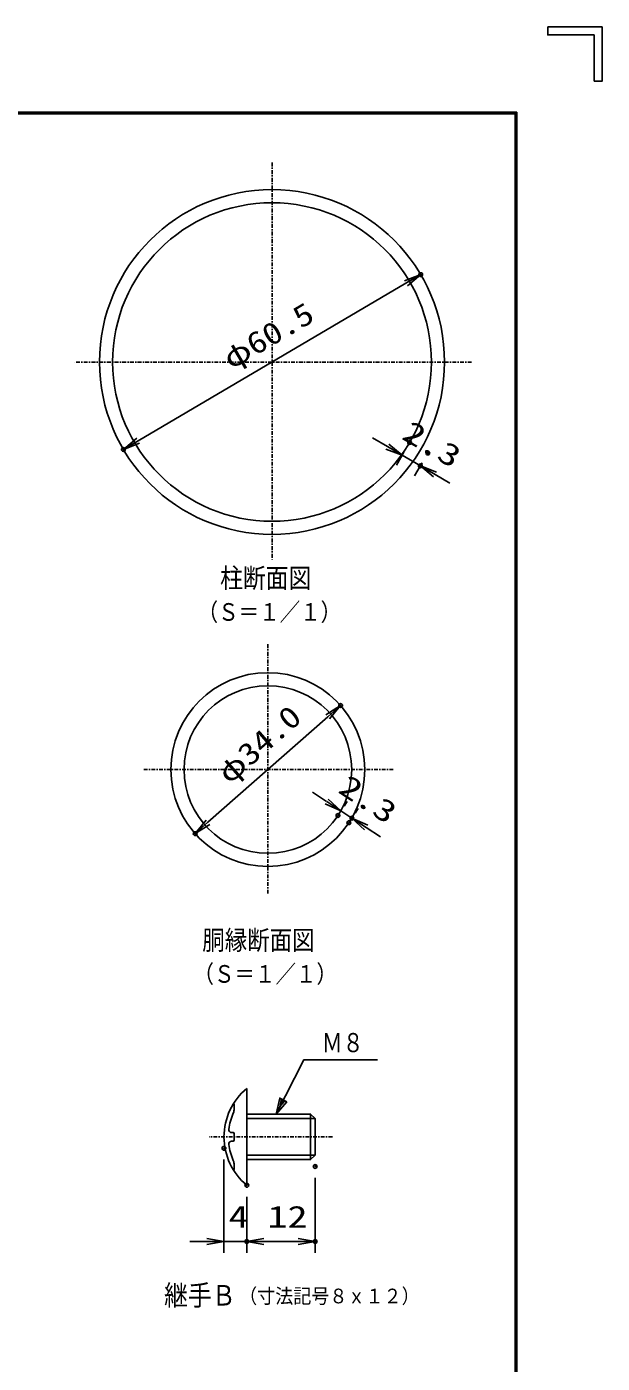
# Model space of a CAD drawing. Units: millimetres, scale not verified. Extents: x -4425 to 4425, y -3150 to 3150.
# Drawn here: x 2911 to 4425, y -369 to 3150 of the extents above; entities that cross this region are included whole.
import ezdxf
from ezdxf.enums import TextEntityAlignment as Align

# ---------------------------------------------------------------- set-up
doc = ezdxf.new("R2010")
doc.units = ezdxf.units.MM
doc.header["$LTSCALE"] = 20
doc.header["$PDMODE"] = 32
doc.header["$PDSIZE"] = 10
doc.linetypes.add('USER1', pattern=[1.01, 0.5, -0.25, 0.01, -0.25])
for name, color, linetype, lineweight in [('0-0_1', 7, 'Continuous', 25), ('0-1_0', 7, 'Continuous', 25), ('0-4_WAKU', 7, 'Continuous', 25)]:
    doc.layers.add(name, color=color, linetype=linetype, lineweight=lineweight)
doc.layers.add('0-2_DEFPOINTS', color=7, linetype='Continuous')
doc.styles.add('ＭＳ ゴシック', font='')
doc.styles.get('ＭＳ ゴシック').set_extended_font_data('MS Gothic')

# ---------------------------------------------------------------- blocks, each defined once
blk = doc.blocks.new('DARROWS')
at = {"layer": '0-1_0', "color": 2}
blk.add_line((0, 0), (-19.982, 0), dxfattribs=at)
blk.add_lwpolyline([(-20, -3.333), (0, 0), (-20, 3.333)], dxfattribs=at)

msp = doc.modelspace()

# ---------------------------------------------------------------- linework, layer by layer
at = {"layer": '0-0_1', "color": 4, "linetype": 'USER1'}
for p, q in [((3556.18, 2792.31), (3556.18, 1742.31)), ((4081.18, 2267.31), (3031.18, 2267.31)), ((3545.21, 1524.45), (3545.21, 864.45)), ((3875.21, 1194.45), (3215.21, 1194.45)), ((3714.81, 227.49), (3390.8, 227.49))]:
    msp.add_line(p, q, dxfattribs=at)
at = {"layer": '0-0_1'}
for p, q in [((3489.74, 354.99), (3489.74, 99.99)), ((3456.74, 302.02), (3456.74, 312.9)), ((3489.74, 287.49), (3657.74, 287.49)), ((3669.74, 275.49), (3669.74, 179.49)), ((3453.74, 238.74), (3449.7, 238.74)), ((3453.74, 216.24), (3449.7, 216.24)), ((3456.74, 235.74), (3456.74, 219.24)), ((3456.74, 142.08), (3456.74, 152.96))]:
    msp.add_line(p, q, dxfattribs=at)
at = {"layer": '0-0_1', "color": 4}
for p, q in [((3669.74, 275.49), (3489.74, 275.49)), ((3489.74, 179.49), (3669.74, 179.49))]:
    msp.add_line(p, q, dxfattribs=at)
for points in [[(3566.81, 287.49), (3639.74, 429.99), (3833.99, 429.99)], [(3590.62, 322.48), (3576.38, 306.18), (3581.27, 327.27)]]:
    msp.add_lwpolyline(points, dxfattribs=at)
msp.add_lwpolyline([(3595.29, 320.09), (3566.81, 287.49), (3576.6, 329.66)], close=True, dxfattribs=at)
at = {"layer": '0-0_1'}
for points in [[(3657.74, 167.49), (3657.74, 287.49), (3669.74, 275.49)], [(3669.74, 179.49), (3657.74, 167.49), (3489.74, 167.49)]]:
    msp.add_lwpolyline(points, dxfattribs=at)
for centre, radius in [((3556.18, 2267.31), 453.75), ((3556.18, 2267.31), 419.25), ((3545.21, 1194.45), 255), ((3545.21, 1194.45), 220.5)]:
    msp.add_circle(centre, radius, dxfattribs=at)
for centre, radius, start, end in [((3595.21, 227.49), 165.47, 129.59747, 230.40213), ((3595.21, 227.49), 154.22, 156.13531, 172.65765), ((3455.24, 312.9), 1.5, 0, 148.60435), ((3426.74, 302.02), 30, 336.13489, 0), ((3449.7, 246.24), 7.5, 172.65716, 270), ((3449.7, 208.74), 7.5, 90, 187.34283), ((3453.74, 235.74), 3, 0, 90), ((3453.74, 219.24), 3, 270, 0), ((3595.21, 227.49), 154.22, 187.34225, 203.86461), ((3455.24, 142.08), 1.5, 211.38818, 0), ((3426.74, 152.96), 30, 0, 23.8647)]:
    msp.add_arc(centre, radius, start, end, dxfattribs=at)
at = {"layer": '0-1_0', "color": 2}
for p, q in [((3908.45, 2474.64), (3203.91, 2059.98)), ((3859.55, 2044.73), (3820.71, 2067.45)), ((3898.4, 2022), (3946.3, 1993.98)), ((3985.14, 1971.26), (4023.99, 1948.54)), ((3702.75, 1333.31), (3387.67, 1055.59)), ((3699.87, 1110.24), (3662.25, 1134.94)), ((3737.49, 1085.54), (3766.32, 1066.6)), ((3803.94, 1041.91), (3841.56, 1017.21)), ((3384.74, -48), (3339.74, -48)), ((3429.74, -48), (3489.74, -48)), ((3534.74, -48), (3579.74, -48)), ((3534.74, -48), (3624.74, -48))]:
    msp.add_line(p, q, dxfattribs=at)
at = {"layer": '0-1_0', "color": 1}
for p, q in [((3902.91, 2029.73), (3883.25, 1996.11)), ((3950.82, 2001.7), (3931.15, 1968.09)), ((3746, 1098.5), (3753.95, 1110.62)), ((3774.84, 1079.57), (3782.79, 1091.68)), ((3429.74, 167.49), (3429.74, -78)), ((3669.74, 119.49), (3669.74, -78)), ((3489.74, 69.99), (3489.74, -78)), ((3489.74, 69.99), (3489.74, -78))]:
    msp.add_line(p, q, dxfattribs=at)
at = {"layer": '0-2_DEFPOINTS'}
for p in [(3947.23, 2497.46), (3165.13, 2037.16), (3918.06, 2055.62), (3965.97, 2027.6), (3946.3, 1993.98), (3736.51, 1363.06), (3729.53, 1073.43), (3758.37, 1054.49), (3766.32, 1066.6), (3353.91, 1025.84), (3429.74, 197.49), (3669.74, 149.49), (3489.74, 99.99), (3489.74, -48), (3669.74, -48)]:
    msp.add_point(p, dxfattribs=at)
at = {"layer": '0-4_WAKU'}
for p, q in [((4281.59, 3150), (4424.84, 3150)), ((4403.36, 3006.75), (4403.36, 3128.51)), ((-4048.16, 2923), (4197.84, 2923))]:
    msp.add_line(p, q, dxfattribs=at)
for points in [[(4403.36, 3128.51), (4281.59, 3128.51), (4281.59, 3150)], [(4424.84, 3150), (4424.84, 3006.75), (4403.36, 3006.75)], [(4197.84, 2923), (4197.84, -2923), (-4048.16, -2923)], [(4195.84, 2921), (4195.84, -2921), (-4046.16, -2921)], [(-4046.16, -2921), (-4046.16, 2921), (4195.84, 2921)]]:
    msp.add_lwpolyline(points, dxfattribs=at)
msp.add_lwpolyline([(-4050.16, 2925), (4199.84, 2925), (4199.84, -2925), (-4050.16, -2925)], close=True, dxfattribs=at)

# ---------------------------------------------------------------- block references
at = {"layer": '0-1_0', "xscale": 2.25, "yscale": 2.25}
for p, rotation in [((3947.23, 2497.46), 30.47893), ((3165.13, 2037.16), 210.47893), ((3898.4, 2022), 329.67354), ((3946.3, 1993.98), 149.67354), ((3736.51, 1363.06), 41.39316), ((3737.49, 1085.54), 326.71157), ((3353.91, 1025.84), 221.39316), ((3766.32, 1066.6), 146.71157), ((3489.74, -48), 180), ((3489.74, -48), 180)]:
    msp.add_blockref('DARROWS', p, dxfattribs=dict(at, rotation=rotation))
for p in [(3429.74, -48), (3669.74, -48)]:
    msp.add_blockref('DARROWS', p, dxfattribs=at)

# ---------------------------------------------------------------- texts
at = {"layer": '0-0_1', "color": 4, "style": 'ＭＳ ゴシック'}
for s, height, width, p in [('柱断面図', 51.7, 0.85, (3419.68, 1657.37)), ('（Ｓ＝１／１）', 46.52, 0.85, (3360.43, 1572.11)), ('胴縁断面図', 50.94, 0.85, (3372.71, 704.65)), ('（Ｓ＝１／１）', 46.52, 0.85, (3349.46, 619.25)), ('Ｍ８', 50.44, 0.8, (3686.99, 435.27)), ('継手Ｂ', 54.12, 0.85, (3272.24, -232.92)), ('（寸法記号８ｘ１２）', 38.71, 0.9, (3469.49, -222.45))]:
    msp.add_text(s, height=height, dxfattribs=dict(at, width=width)).set_placement(p, align=Align.BOTTOM_LEFT)
at = {"layer": '0-1_0', "color": 3, "style": 'ＭＳ ゴシック'}
for s, height, rotation, width, p in [('φ60.5', 57.73, 30.479, 1.2, (3457.4, 2231.1)), ('2.3', 57.77, 329.674, 1.35, (3885.28, 2051.57)), ('φ34.0', 57.73, 41.393, 1.2, (3455.07, 1140.19)), ('2.3', 57.77, 326.712, 1.35, (3717.14, 1121.51))]:
    msp.add_text(s, height=height, rotation=rotation, dxfattribs=dict(at, width=width)).set_placement(p, align=Align.BOTTOM_LEFT)
at = {"layer": '0-1_0', "color": 3, "style": 'ＭＳ ゴシック', "width": 1.35}
for s, p in [('4', (3441.74, -29.1)), ('12', (3543.74, -29.1))]:
    msp.add_text(s, height=57.77, dxfattribs=at).set_placement(p, align=Align.BOTTOM_LEFT)

doc.saveas('drawing.dxf')
